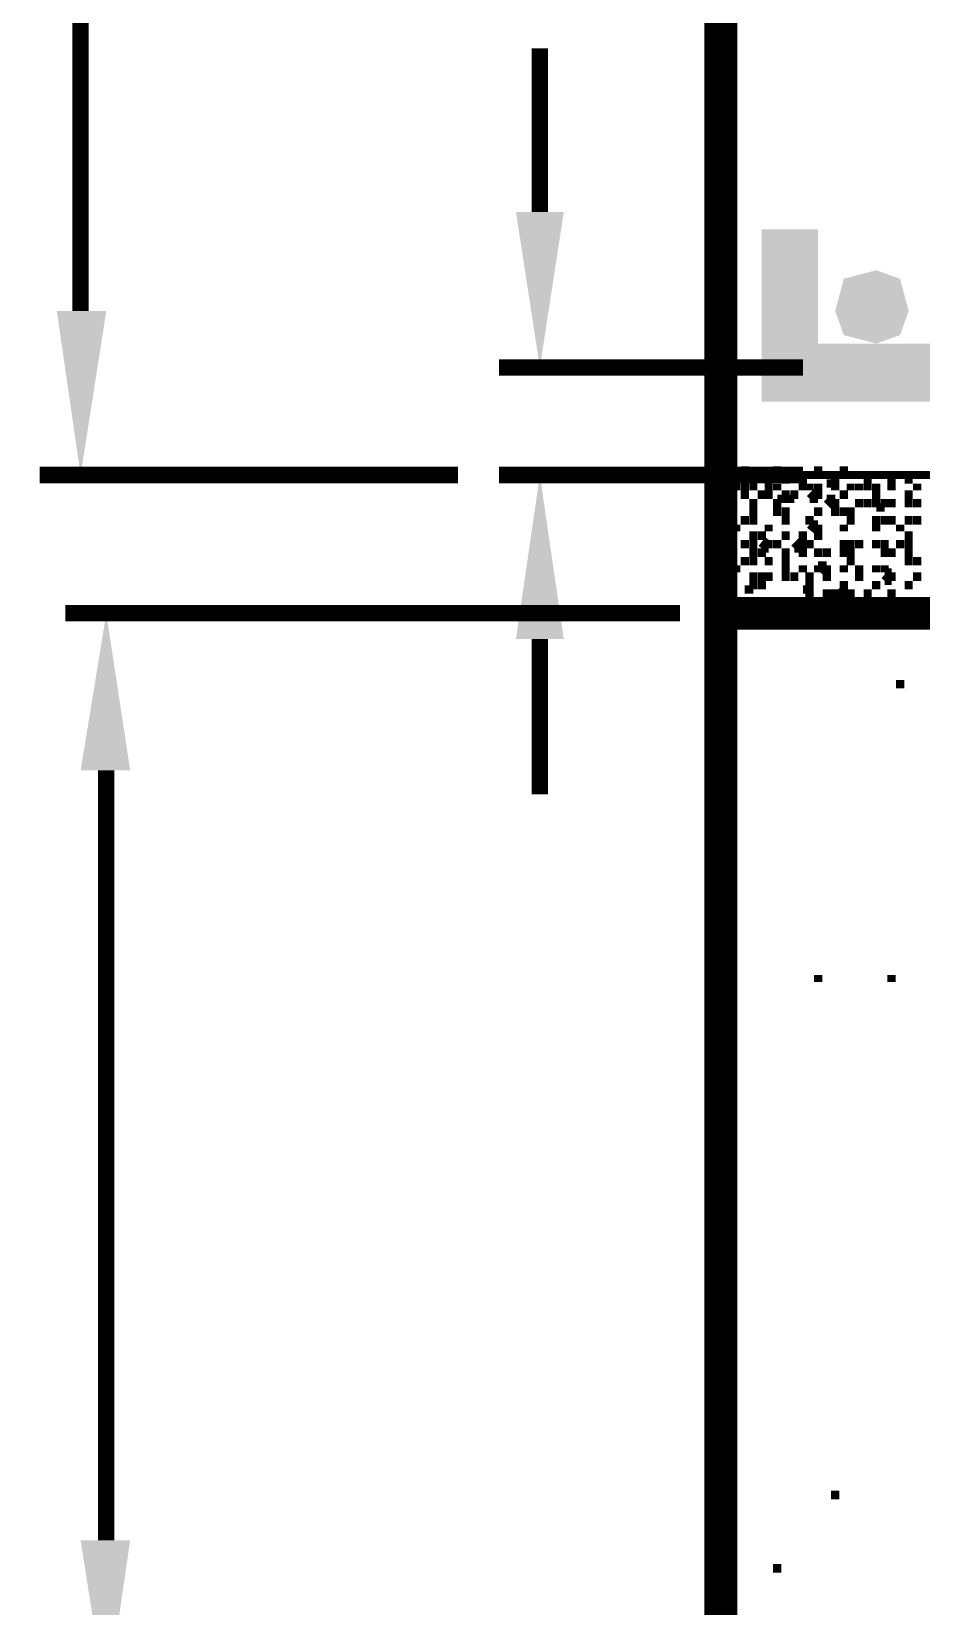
# Model space of a CAD drawing. Header units: millimetres. Extents: x 5 to 350, y 3 to 213.
# Drawn here: x 71.37 to 80.57, y 110.14 to 126.41 of the extents above; entities that cross this region are included whole.
import ezdxf

# ---------------------------------------------------------------- set-up
doc = ezdxf.new("R2010")
doc.units = ezdxf.units.MM
doc.layers.add('H', color=251, linetype='Continuous')
doc.layers.add('P', color=255, linetype='Continuous')

msp = doc.modelspace()

# ---------------------------------------------------------------- hatches: boundary and pattern name
at = {"layer": 'H', "linetype": 'Continuous'}
for points in [[(76.623, 122.943), (76.376, 124.548), (76.87, 124.548), (76.623, 122.943)], [(78.916, 122.59), (78.916, 124.372), (79.498, 123.19), (78.916, 122.59)], [(79.498, 123.19), (78.916, 124.372), (79.498, 124.372), (79.498, 123.19)], [(79.675, 123.525), (79.763, 123.86), (80.098, 123.525), (79.675, 123.525)], [(80.098, 123.525), (79.763, 123.86), (80.098, 123.948), (80.098, 123.525)], [(80.098, 123.525), (80.098, 123.948), (80.345, 123.86), (80.098, 123.525)], [(80.098, 123.525), (80.345, 123.86), (80.433, 123.525), (80.098, 123.525)], [(71.878, 121.832), (71.632, 123.525), (72.143, 123.525), (71.878, 121.832)], [(79.763, 123.278), (79.675, 123.525), (80.098, 123.525), (79.763, 123.278)], [(80.098, 123.19), (79.763, 123.278), (80.098, 123.525), (80.098, 123.19)], [(80.098, 123.19), (80.098, 123.525), (80.345, 123.278), (80.098, 123.19)], [(80.345, 123.278), (80.098, 123.525), (80.433, 123.525), (80.345, 123.278)], [(78.916, 122.59), (124.795, 123.19), (124.795, 122.59), (78.916, 122.59)], [(78.916, 122.59), (79.498, 123.19), (124.795, 123.19), (78.916, 122.59)], [(76.376, 120.138), (76.623, 121.832), (76.87, 120.138), (76.376, 120.138)], [(71.878, 118.78), (72.143, 120.403), (72.39, 118.78), (71.878, 118.78)], [(72.143, 109.132), (71.878, 110.825), (72.39, 110.825), (72.143, 109.132)]]:
    msp.add_hatch(color=256, dxfattribs=at).paths.add_polyline_path(points)

# ---------------------------------------------------------------- linework, layer by layer
at = {"layer": 'P'}
for points, const_width in [([(71.878, 123.525), (71.878, 175.772)], 0.169), ([(78.493, 131.322), (78.493, 120.403)], 0.339), ([(76.623, 124.548), (76.623, 126.242)], 0.169), ([(79.34, 122.943), (76.2, 122.943)], 0.169), ([(75.777, 121.832), (71.455, 121.832)], 0.169), ([(79.34, 121.832), (76.2, 121.832)], 0.169), ([(78.74, 121.832), (78.74, 121.92)], 0.085), ([(79.075, 121.832), (79.075, 121.92)], 0.085), ([(79.498, 121.832), (79.498, 121.92)], 0.085), ([(79.763, 121.832), (79.763, 121.92)], 0.085), ([(78.493, 121.832), (126.065, 121.832)], 0.085), ([(78.564, 121.673), (78.564, 121.744)], 0.085), ([(78.652, 121.744), (78.652, 121.832)], 0.085), ([(78.652, 121.744), (78.652, 121.832)], 0.085), ([(78.652, 121.673), (78.652, 121.744)], 0.085), ([(78.74, 121.832), (78.74, 121.744)], 0.085), ([(78.74, 121.744), (78.74, 121.832)], 0.085), ([(78.74, 121.673), (78.74, 121.744)], 0.085), ([(78.828, 121.744), (78.828, 121.832)], 0.085), ([(78.828, 121.673), (78.828, 121.744)], 0.085), ([(78.828, 121.673), (78.828, 121.744)], 0.085), ([(78.828, 121.673), (78.828, 121.744)], 0.085), ([(78.987, 121.744), (78.987, 121.832)], 0.085), ([(78.987, 121.673), (78.987, 121.744)], 0.085), ([(79.075, 121.673), (79.075, 121.744)], 0.085), ([(79.163, 121.744), (79.163, 121.832)], 0.085), ([(79.34, 121.744), (79.34, 121.832)], 0.085), ([(79.34, 121.673), (79.34, 121.744)], 0.085), ([(79.41, 121.673), (79.41, 121.744)], 0.085), ([(79.498, 121.673), (79.498, 121.744)], 0.085), ([(79.587, 121.744), (79.675, 121.744)], 0.085), ([(79.587, 121.744), (79.675, 121.744)], 0.085), ([(79.675, 121.744), (79.675, 121.832)], 0.085), ([(79.675, 121.673), (79.675, 121.744)], 0.085), ([(79.675, 121.673), (79.675, 121.744)], 0.085), ([(79.834, 121.673), (79.834, 121.744)], 0.085), ([(79.834, 121.673), (79.834, 121.744)], 0.085), ([(79.922, 121.673), (79.922, 121.744)], 0.085), ([(80.01, 121.744), (80.01, 121.832)], 0.085), ([(80.01, 121.673), (80.01, 121.744)], 0.085), ([(80.098, 121.673), (80.098, 121.744)], 0.085), ([(80.257, 121.744), (80.257, 121.832)], 0.085), ([(80.257, 121.673), (80.257, 121.744)], 0.085), ([(80.433, 121.744), (80.433, 121.832)], 0.085), ([(80.433, 121.744), (80.433, 121.832)], 0.085), ([(80.522, 121.673), (80.522, 121.744)], 0.085), ([(80.522, 121.673), (80.522, 121.744)], 0.085), ([(80.522, 121.673), (80.522, 121.744)], 0.085), ([(78.493, 121.497), (78.493, 121.585)], 0.085), ([(78.564, 121.497), (78.564, 121.585)], 0.085), ([(78.74, 121.585), (78.74, 121.673)], 0.085), ([(78.74, 121.585), (78.74, 121.673)], 0.085), ([(78.74, 121.585), (78.74, 121.673)], 0.085), ([(78.828, 121.497), (78.828, 121.585)], 0.085), ([(78.828, 121.497), (78.828, 121.585)], 0.085), ([(78.916, 121.585), (78.916, 121.673)], 0.085), ([(78.987, 121.585), (78.987, 121.673)], 0.085), ([(79.075, 121.585), (79.163, 121.585)], 0.085), ([(79.075, 121.585), (79.075, 121.497)], 0.085), ([(79.075, 121.497), (79.075, 121.585)], 0.085), ([(79.163, 121.585), (79.163, 121.673)], 0.085), ([(79.163, 121.585), (79.163, 121.673)], 0.085), ([(79.163, 121.585), (79.252, 121.585)], 0.085), ([(79.163, 121.585), (79.252, 121.585)], 0.085), ([(79.252, 121.585), (79.252, 121.673)], 0.085), ([(79.252, 121.585), (79.252, 121.673)], 0.085), ([(79.41, 121.585), (79.498, 121.673)], 0.085), ([(79.41, 121.585), (79.498, 121.585)], 0.085), ([(79.498, 121.585), (79.498, 121.673)], 0.085), ([(79.498, 121.585), (79.498, 121.673)], 0.085), ([(79.587, 121.585), (79.675, 121.585)], 0.085), ([(79.587, 121.585), (79.675, 121.497)], 0.085), ([(79.675, 121.497), (79.675, 121.585)], 0.085), ([(79.763, 121.585), (79.763, 121.673)], 0.085), ([(79.922, 121.497), (79.922, 121.585)], 0.085), ([(80.01, 121.497), (80.01, 121.585)], 0.085), ([(80.01, 121.497), (80.01, 121.585)], 0.085), ([(80.01, 121.497), (80.01, 121.585)], 0.085), ([(80.098, 121.585), (80.098, 121.673)], 0.085), ([(80.098, 121.497), (80.098, 121.585)], 0.085), ([(80.098, 121.497), (80.098, 121.585)], 0.085), ([(80.098, 121.497), (80.098, 121.585)], 0.085), ([(80.098, 121.497), (80.098, 121.585)], 0.085), ([(80.098, 121.497), (80.098, 121.585)], 0.085), ([(80.186, 121.497), (80.186, 121.585)], 0.085), ([(80.257, 121.497), (80.257, 121.585)], 0.085), ([(80.433, 121.585), (80.433, 121.673)], 0.085), ([(80.433, 121.585), (80.433, 121.673)], 0.085), ([(80.433, 121.497), (80.433, 121.585)], 0.085), ([(80.522, 121.497), (80.522, 121.585)], 0.085), ([(80.522, 121.497), (80.522, 121.585)], 0.085), ([(80.522, 121.497), (80.522, 121.585)], 0.085), ([(80.522, 121.497), (80.522, 121.585)], 0.085), ([(78.493, 121.408), (78.493, 121.497)], 0.085), ([(78.564, 121.32), (78.564, 121.408)], 0.085), ([(78.564, 121.32), (78.564, 121.408)], 0.085), ([(78.564, 121.32), (78.564, 121.408)], 0.085), ([(78.74, 121.32), (78.74, 121.408)], 0.085), ([(78.828, 121.408), (78.828, 121.497)], 0.085), ([(78.828, 121.32), (78.828, 121.408)], 0.085), ([(78.828, 121.32), (78.828, 121.408)], 0.085), ([(79.075, 121.408), (79.075, 121.497)], 0.085), ([(79.163, 121.408), (79.163, 121.497)], 0.085), ([(79.163, 121.32), (79.163, 121.408)], 0.085), ([(79.41, 121.32), (79.41, 121.408)], 0.085), ([(79.498, 121.408), (79.498, 121.497)], 0.085), ([(79.498, 121.408), (79.498, 121.497)], 0.085), ([(79.498, 121.408), (79.498, 121.497)], 0.085), ([(79.675, 121.408), (79.675, 121.497)], 0.085), ([(79.763, 121.408), (79.763, 121.497)], 0.085), ([(79.834, 121.408), (79.834, 121.497)], 0.085), ([(79.834, 121.32), (79.834, 121.408)], 0.085), ([(80.098, 121.497), (80.186, 121.497)], 0.085), ([(80.098, 121.497), (80.186, 121.497)], 0.085), ([(80.098, 121.32), (80.098, 121.408)], 0.085), ([(80.186, 121.32), (80.186, 121.408)], 0.085), ([(80.257, 121.32), (80.257, 121.408)], 0.085), ([(80.433, 121.32), (80.433, 121.408)], 0.085), ([(80.522, 121.32), (80.522, 121.408)], 0.085), ([(80.522, 121.32), (80.522, 121.408)], 0.085), ([(78.493, 121.25), (78.493, 121.32)], 0.085), ([(78.652, 121.25), (78.652, 121.32)], 0.085), ([(78.828, 121.162), (78.828, 121.25)], 0.085), ([(78.828, 121.162), (78.828, 121.25)], 0.085), ([(78.828, 121.162), (78.828, 121.25)], 0.085), ([(78.916, 121.162), (78.916, 121.25)], 0.085), ([(78.987, 121.25), (78.987, 121.32)], 0.085), ([(79.163, 121.162), (79.163, 121.25)], 0.085), ([(79.34, 121.162), (79.34, 121.25)], 0.085), ([(79.41, 121.32), (79.498, 121.32)], 0.085), ([(79.41, 121.32), (79.498, 121.25)], 0.085), ([(79.498, 121.25), (79.498, 121.32)], 0.085), ([(79.498, 121.25), (79.498, 121.32)], 0.085), ([(79.498, 121.162), (79.498, 121.25)], 0.085), ([(79.763, 121.25), (79.763, 121.32)], 0.085), ([(79.763, 121.25), (79.763, 121.32)], 0.085), ([(80.098, 121.25), (80.098, 121.32)], 0.085), ([(80.345, 121.25), (80.345, 121.32)], 0.085), ([(80.345, 121.25), (80.345, 121.32)], 0.085), ([(80.345, 121.25), (80.345, 121.32)], 0.085), ([(80.433, 121.162), (80.433, 121.25)], 0.085), ([(78.493, 121.073), (78.493, 121.162)], 0.085), ([(78.564, 121.073), (78.564, 121.162)], 0.085), ([(78.564, 120.985), (78.564, 121.073)], 0.085), ([(78.74, 121.073), (78.74, 121.162)], 0.085), ([(78.74, 121.073), (78.74, 121.162)], 0.085), ([(78.828, 121.073), (78.828, 121.162)], 0.085), ([(78.828, 120.985), (78.828, 121.073)], 0.085), ([(78.916, 121.073), (78.987, 121.162)], 0.085), ([(78.916, 120.985), (78.916, 121.073)], 0.085), ([(78.916, 120.985), (78.916, 121.073)], 0.085), ([(78.916, 120.985), (78.916, 121.073)], 0.085), ([(78.916, 121.073), (78.987, 121.073)], 0.085), ([(78.987, 121.073), (78.987, 121.162)], 0.085), ([(79.075, 121.073), (79.075, 121.162)], 0.085), ([(79.163, 120.985), (79.163, 121.073)], 0.085), ([(79.252, 121.073), (79.34, 121.162)], 0.085), ([(79.252, 121.073), (79.34, 121.073)], 0.085), ([(79.34, 121.073), (79.34, 121.162)], 0.085), ([(79.34, 120.985), (79.34, 121.073)], 0.085), ([(79.34, 120.985), (79.34, 121.073)], 0.085), ([(79.41, 121.073), (79.41, 121.162)], 0.085), ([(79.498, 120.985), (79.498, 121.073)], 0.085), ([(79.498, 120.985), (79.498, 121.073)], 0.085), ([(79.587, 120.985), (79.587, 121.073)], 0.085), ([(79.763, 121.073), (79.763, 121.162)], 0.085), ([(79.763, 121.073), (79.763, 121.162)], 0.085), ([(79.763, 121.073), (79.763, 121.162)], 0.085), ([(79.763, 121.073), (79.763, 121.162)], 0.085), ([(79.763, 121.073), (79.763, 121.162)], 0.085), ([(79.763, 120.985), (79.763, 121.073)], 0.085), ([(79.834, 121.073), (79.834, 121.162)], 0.085), ([(79.834, 121.073), (79.834, 120.985)], 0.085), ([(79.834, 120.985), (79.834, 121.073)], 0.085), ([(79.834, 120.985), (79.834, 121.073)], 0.085), ([(79.922, 121.073), (79.922, 121.162)], 0.085), ([(80.098, 121.073), (80.098, 121.162)], 0.085), ([(80.098, 121.073), (80.098, 121.162)], 0.085), ([(80.098, 121.073), (80.098, 121.162)], 0.085), ([(80.098, 121.073), (80.098, 121.162)], 0.085), ([(80.186, 121.073), (80.186, 121.162)], 0.085), ([(80.186, 121.073), (80.186, 121.162)], 0.085), ([(80.186, 120.985), (80.186, 121.073)], 0.085), ([(80.186, 120.985), (80.186, 121.073)], 0.085), ([(80.257, 120.985), (80.257, 121.073)], 0.085), ([(80.345, 121.073), (80.345, 121.162)], 0.085), ([(80.433, 121.073), (80.433, 121.162)], 0.085), ([(80.433, 120.985), (80.433, 121.073)], 0.085), ([(78.493, 120.826), (78.493, 120.897)], 0.085), ([(78.564, 120.826), (78.564, 120.897)], 0.085), ([(78.652, 120.826), (78.652, 120.897)], 0.085), ([(78.74, 120.897), (78.74, 120.985)], 0.085), ([(78.828, 120.897), (78.828, 120.985)], 0.085), ([(78.987, 120.897), (78.987, 120.985)], 0.085), ([(79.163, 120.897), (79.163, 120.985)], 0.085), ([(79.163, 120.897), (79.163, 120.985)], 0.085), ([(79.163, 120.826), (79.163, 120.897)], 0.085), ([(79.34, 120.826), (79.34, 120.897)], 0.085), ([(79.34, 120.826), (79.34, 120.897)], 0.085), ([(79.34, 120.826), (79.34, 120.897)], 0.085), ([(79.498, 120.897), (79.587, 120.897)], 0.085), ([(79.498, 120.897), (79.587, 120.826)], 0.085), ([(79.498, 120.826), (79.498, 120.897)], 0.085), ([(79.587, 120.826), (79.587, 120.897)], 0.085), ([(79.763, 120.826), (79.763, 120.897)], 0.085), ([(79.763, 120.826), (79.763, 120.897)], 0.085), ([(79.834, 120.897), (79.834, 120.985)], 0.085), ([(79.922, 120.826), (79.922, 120.897)], 0.085), ([(80.098, 120.826), (80.098, 120.897)], 0.085), ([(80.186, 120.826), (80.186, 120.897)], 0.085), ([(80.433, 120.897), (80.433, 120.985)], 0.085), ([(80.522, 120.897), (80.522, 120.985)], 0.085), ([(78.493, 120.738), (78.493, 120.826)], 0.085), ([(78.493, 120.738), (78.493, 120.826)], 0.085), ([(78.493, 120.738), (78.493, 120.826)], 0.085), ([(78.493, 120.65), (78.493, 120.738)], 0.085), ([(78.564, 120.738), (78.564, 120.826)], 0.085), ([(78.564, 120.65), (78.564, 120.738)], 0.085), ([(78.828, 120.738), (78.828, 120.826)], 0.085), ([(78.828, 120.65), (78.828, 120.738)], 0.085), ([(78.828, 120.65), (78.828, 120.738)], 0.085), ([(78.916, 120.738), (78.916, 120.826)], 0.085), ([(78.916, 120.65), (78.916, 120.738)], 0.085), ([(78.916, 120.65), (78.916, 120.738)], 0.085), ([(78.916, 120.65), (78.916, 120.738)], 0.085), ([(78.987, 120.738), (78.987, 120.826)], 0.085), ([(79.163, 120.738), (79.163, 120.826)], 0.085), ([(79.163, 120.738), (79.163, 120.826)], 0.085), ([(79.252, 120.738), (79.252, 120.826)], 0.085), ([(79.41, 120.738), (79.41, 120.826)], 0.085), ([(79.41, 120.738), (79.41, 120.826)], 0.085), ([(79.41, 120.65), (79.41, 120.738)], 0.085), ([(79.587, 120.738), (79.587, 120.826)], 0.085), ([(79.763, 120.65), (79.763, 120.738)], 0.085), ([(79.922, 120.738), (79.922, 120.826)], 0.085), ([(80.098, 120.65), (80.098, 120.738)], 0.085), ([(80.098, 120.65), (80.098, 120.738)], 0.085), ([(80.186, 120.738), (80.257, 120.826)], 0.085), ([(80.186, 120.826), (80.257, 120.826)], 0.085), ([(80.186, 120.826), (80.257, 120.826)], 0.085), ([(80.186, 120.738), (80.257, 120.826)], 0.085), ([(80.186, 120.738), (80.257, 120.738)], 0.085), ([(80.257, 120.738), (80.257, 120.826)], 0.085), ([(80.257, 120.738), (80.257, 120.826)], 0.085), ([(80.433, 120.65), (80.433, 120.738)], 0.085), ([(80.433, 120.65), (80.433, 120.738)], 0.085), ([(80.522, 120.738), (80.522, 120.826)], 0.085), ([(78.493, 120.474), (78.493, 120.562)], 0.085), ([(78.74, 120.65), (78.828, 120.65)], 0.085), ([(78.74, 120.65), (78.828, 120.65)], 0.085), ([(78.828, 120.474), (78.828, 120.562)], 0.085), ([(78.828, 120.474), (78.828, 120.562)], 0.085), ([(78.828, 120.474), (78.828, 120.562)], 0.085), ([(78.987, 120.474), (78.987, 120.562)], 0.085), ([(78.987, 120.474), (78.987, 120.562)], 0.085), ([(79.163, 120.474), (79.163, 120.562)], 0.085), ([(79.252, 120.474), (79.252, 120.562)], 0.085), ([(79.34, 120.65), (79.41, 120.65)], 0.085), ([(79.34, 120.65), (79.41, 120.65)], 0.085), ([(79.41, 120.562), (79.41, 120.65)], 0.085), ([(79.41, 120.562), (79.41, 120.65)], 0.085), ([(79.587, 120.562), (79.587, 120.65)], 0.085), ([(79.675, 120.562), (79.763, 120.65)], 0.085), ([(79.675, 120.562), (79.675, 120.65)], 0.085), ([(79.675, 120.562), (79.675, 120.65)], 0.085), ([(79.763, 120.562), (79.763, 120.65)], 0.085), ([(79.763, 120.562), (79.763, 120.65)], 0.085), ([(79.834, 120.562), (79.834, 120.65)], 0.085), ([(79.834, 120.562), (79.834, 120.65)], 0.085), ([(79.834, 120.562), (79.834, 120.65)], 0.085), ([(80.01, 120.562), (80.01, 120.65)], 0.085), ([(80.257, 120.562), (80.257, 120.65)], 0.085), ([(80.257, 120.562), (80.257, 120.65)], 0.085), ([(80.257, 120.562), (80.257, 120.65)], 0.085), ([(80.433, 120.474), (80.433, 120.562)], 0.085), ([(78.07, 120.403), (71.72, 120.403)], 0.169), ([(78.493, 120.403), (126.065, 120.403)], 0.339), ([(78.493, 120.403), (78.493, 95.85)], 0.339), ([(126.065, 120.403), (78.493, 120.403)], 0.339), ([(78.493, 120.403), (78.493, 120.474)], 0.085), ([(78.652, 120.403), (78.652, 120.474)], 0.085), ([(78.652, 120.403), (78.652, 120.474)], 0.085), ([(78.987, 120.403), (78.987, 120.474)], 0.085), ([(79.163, 120.403), (79.163, 120.474)], 0.085), ([(79.163, 120.403), (79.163, 120.474)], 0.085), ([(79.163, 120.403), (79.163, 120.474)], 0.085), ([(79.163, 120.403), (79.163, 120.474)], 0.085), ([(79.41, 120.403), (79.41, 120.474)], 0.085), ([(79.498, 120.403), (79.498, 120.474)], 0.085), ([(79.763, 120.403), (79.763, 120.474)], 0.085), ([(79.834, 120.403), (79.834, 120.474)], 0.085), ([(79.834, 120.403), (79.834, 120.474)], 0.085), ([(80.01, 120.315), (80.098, 120.403)], 0.085), ([(80.01, 120.315), (80.01, 120.403)], 0.085), ([(80.098, 120.403), (80.098, 120.474)], 0.085), ([(80.098, 120.315), (80.098, 120.403)], 0.085), ([(80.186, 120.403), (80.186, 120.474)], 0.085), ([(80.257, 120.403), (80.257, 120.474)], 0.085), ([(80.433, 120.403), (80.433, 120.474)], 0.085), ([(80.433, 120.403), (80.433, 120.474)], 0.085), ([(80.522, 120.403), (80.522, 120.474)], 0.085), ([(76.623, 120.138), (76.623, 118.533)], 0.169), ([(78.493, 119.892), (78.493, 119.98)], 0.085), ([(80.345, 119.627), (80.345, 119.715)], 0.085), ([(72.143, 118.78), (72.143, 110.825)], 0.169), ([(79.498, 116.593), (79.498, 116.664)], 0.085), ([(80.257, 116.593), (80.257, 116.664)], 0.085), ([(79.675, 111.248), (79.675, 111.337)], 0.085), ([(79.075, 110.49), (79.075, 110.578)], 0.085)]:
    msp.add_lwpolyline(points, dxfattribs=dict(at, const_width=const_width))

doc.saveas('drawing.dxf')
